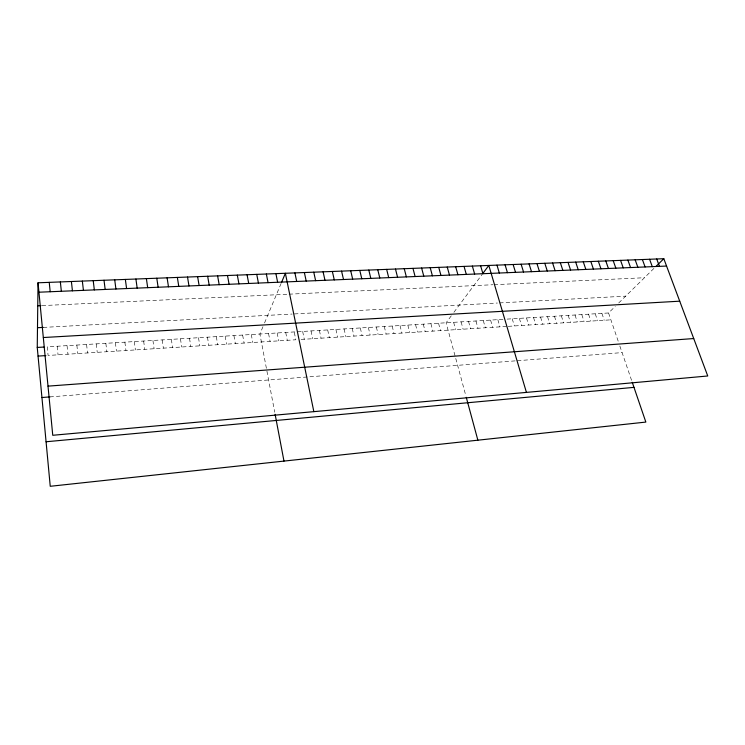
<?xml version="1.0" encoding="UTF-8"?>
<svg xmlns="http://www.w3.org/2000/svg" width="745" height="745" viewBox="0 0 745 745"><rect width="100%" height="100%" fill="white"/><g stroke="black" fill="none" stroke-linecap="round" stroke-linejoin="round"><path stroke-width="0.56" stroke-dasharray="3.73 2.79" d="M262.966 326.701L259.893 334.011L274.728 412.255M264.531 322.976L281.331 282.914M451.274 315.833L446.097 322.781L465.69 395.167M453.91 312.295L482.08 274.486M507.103 319.102L608.544 312.974L615.277 306.363M618.704 303.001L654.371 267.986M49.868 396.908L516.313 360.794M517.356 360.72L622.094 352.608M301.101 339.441L507.177 326.403M508.211 326.338L610.891 319.838M502.996 319.344L47.252 346.844L48.09 355.449L295.812 339.776L294.21 331.944M43.247 327.409L292.133 314.055M294.331 313.934L497.418 303.029M499.56 302.917L625.688 296.147M42.065 305.599L287.877 294.228M289.023 294.173L492.957 284.739M494.075 284.692L644.444 277.736M608.544 312.974L618.704 342.681M619.831 345.978L631.574 380.322M601.913 313.375L604.242 320.257M595.246 313.775L597.564 320.676M588.541 314.185L590.85 321.104M581.798 314.595L584.089 321.533M575.019 314.995L577.291 321.961M568.202 315.414L570.465 322.399M561.339 315.824L563.593 322.827M554.448 316.243L556.683 323.265M547.51 316.662L549.726 323.703M540.535 317.081L542.742 324.149M533.522 317.5L535.711 324.596M526.464 317.929L528.643 325.044M519.367 318.357L521.528 325.49M512.234 318.786L514.376 325.947M497.837 319.661L499.942 326.859M490.573 320.099L492.668 327.316M483.272 320.536L485.349 327.781M475.925 320.983L477.983 328.247M468.531 321.43L470.579 328.713M461.099 321.877L463.129 329.188M453.621 322.324L455.633 329.663M438.535 323.237L440.509 330.622M430.917 323.693L432.873 331.106M423.262 324.159L425.199 331.59M415.561 324.624L417.479 332.074M407.813 325.09L409.713 332.568M400.018 325.565L401.89 333.062M392.168 326.031L394.031 333.564M384.28 326.506L386.124 334.058M376.346 326.99L378.162 334.561M368.356 327.474L370.153 335.073M360.319 327.958L362.098 335.585M352.236 328.443L353.987 336.097M344.097 328.936L345.829 336.61M335.911 329.43L337.625 337.131M327.679 329.923L329.365 337.653M319.391 330.426L321.058 338.174M311.047 330.929L312.695 338.705M302.656 331.432L304.277 339.236M285.717 332.456L287.291 340.316M277.159 332.978L278.714 340.856M268.554 333.49L270.09 341.406M251.288 334.533L252.769 342.495M242.628 335.054L244.09 343.045M233.921 335.585L235.346 343.603M225.148 336.116L226.555 344.162M216.32 336.647L217.698 344.721M207.445 337.178L208.796 345.28M198.505 337.718L199.828 345.848M189.509 338.267L190.804 346.425M180.448 338.807L181.724 346.993M171.341 339.357L172.579 347.57M162.168 339.916L163.379 348.157M152.93 340.474L154.113 348.744M143.636 341.033L144.791 349.331M134.286 341.592L135.413 349.926M124.871 342.16L125.961 350.522M115.391 342.737L116.453 351.128M105.846 343.315L106.889 351.733M96.245 343.892L97.25 352.338M86.578 344.479L87.547 352.953M76.847 345.065L77.787 353.577M67.041 345.652L67.953 354.192M57.179 346.248L58.054 354.825"/><path stroke-width="1.12" d="M632.263 382.334L645.85 422.08L50.241 486.289L37.25 347.449L38.032 282.793L663.814 258.711L707.75 375.983L52.755 435.285L38.032 282.793M281.694 282.057L285.372 273.275L313.85 411.65M482.676 273.685L488.813 265.444L526.426 392.401M655.926 266.459L663.814 258.711M46.078 441.757L633.976 387.363M41.934 397.523L49.868 396.908M48.015 386.133L693.725 338.547M38.06 356.091L45.864 355.598M37.25 347.449L43.918 347.049M43.322 337.532L679.729 301.185M37.492 327.716L43.247 327.409M37.753 305.795L40.984 305.646M38.945 292.208L666.57 266.058M656.718 258.99L659.455 266.347M649.575 259.26L652.294 266.645M642.395 259.539L645.096 266.952M635.159 259.819L637.85 267.25M627.886 260.098L630.559 267.557M620.566 260.378L623.23 267.865M613.2 260.657L615.845 268.172M605.787 260.946L608.414 268.479M598.337 261.234L600.945 268.787M590.832 261.523L593.42 269.103M583.279 261.812L585.849 269.42M575.68 262.1L578.241 269.737M568.035 262.398L570.577 270.053M560.333 262.696L562.857 270.379M552.594 262.994L555.1 270.696M544.8 263.292L547.286 271.022M536.959 263.59L539.417 271.357M529.062 263.898L531.511 271.683M521.118 264.205L523.539 272.018M513.119 264.512L515.531 272.353M505.073 264.82L507.457 272.689M496.971 265.136L499.336 273.024M480.609 265.76L482.937 273.704M472.349 266.077L474.649 274.048M464.033 266.403L466.314 274.402M455.661 266.719L457.924 274.747M447.233 267.045L449.468 275.101M438.749 267.371L440.966 275.454M466.268 397.327L477.871 440.193M430.21 267.697L432.407 275.818M421.614 268.032L423.784 276.171M412.963 268.368L415.105 276.535M404.246 268.703L406.37 276.898M395.474 269.038L397.569 277.261M386.646 269.373L388.713 277.634M377.752 269.718L379.801 278.006M368.803 270.062L370.814 278.379M359.788 270.407L361.781 278.76M350.709 270.761L352.674 279.133M341.564 271.115L343.51 279.515M332.363 271.469L334.281 279.906M323.097 271.823L324.978 280.288M313.766 272.176L315.619 280.679M304.37 272.54L306.195 281.07M294.908 272.903L296.706 281.47M275.901 273.638L277.634 282.262M266.356 274.002L268.06 282.662M256.746 274.374L258.422 283.063M275.11 414.304L283.975 461.09M247.07 274.747L248.718 283.472M237.32 275.119L238.94 283.873M227.504 275.501L229.088 284.283M217.615 275.883L219.17 284.702M207.659 276.265L209.177 285.121M197.63 276.646L199.111 285.54M187.526 277.038L188.979 285.959M177.357 277.429L178.772 286.387M167.103 277.82L168.482 286.816M156.785 278.22L158.126 287.244M146.383 278.621L147.687 287.682M135.907 279.021L137.173 288.119M125.356 279.431L126.585 288.557M114.721 279.841L115.913 289.004M104.011 280.25L105.166 289.451M93.218 280.669L94.336 289.907M82.35 281.089L83.421 290.354M71.39 281.508L72.433 290.82M60.354 281.927L61.351 291.276M49.235 282.355L50.185 291.742"/></g></svg>
